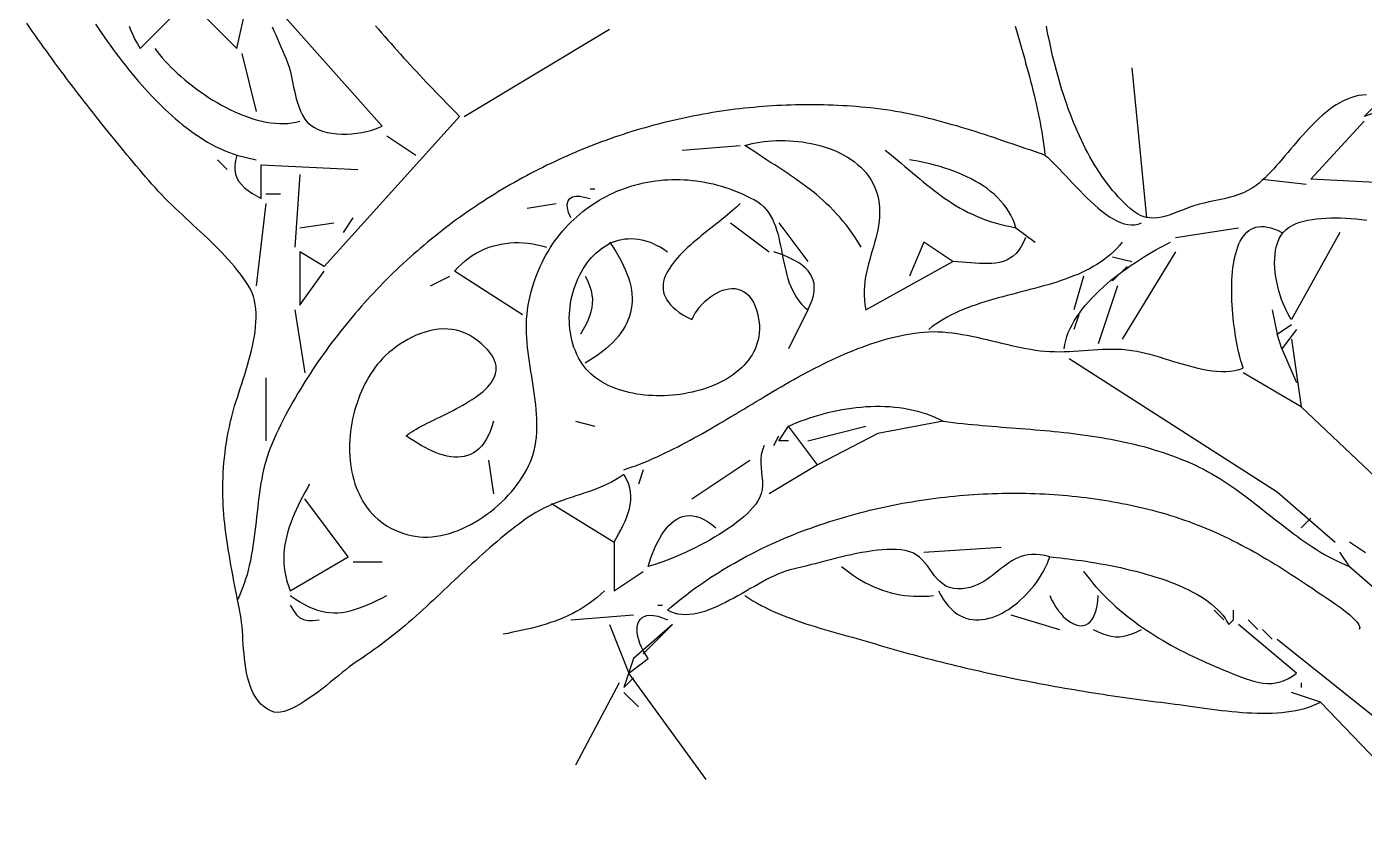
# Model space of a CAD drawing. Header units: millimetres. Extents: x 39 to 722, y 30 to 846.
# Drawn here: x 104.1 to 380.5, y 46 to 213.8 of the extents above; entities that cross this region are included whole.
import ezdxf

# ---------------------------------------------------------------- set-up
doc = ezdxf.new("R2010")
doc.units = ezdxf.units.MM
doc.layers.add('0_0_0', color=3, linetype='Continuous')

msp = doc.modelspace()

# ---------------------------------------------------------------- linework, layer by layer
at = {"layer": '0_0_0'}
for points in [[(125.26, 213.95), (125.59, 213.06), (125.98, 212.16), (126.43, 211.24), (126.95, 210.31), (127.52, 209.34), (137.52, 219.34), (147.52, 209.34), (149.52, 218.34)], [(154.78, 213.85), (155.16, 213.01), (155.53, 212.17), (155.9, 211.33), (156.26, 210.51), (156.62, 209.7), (156.97, 208.91), (157.31, 208.12), (157.65, 207.34), (158, 206.45), (158.3, 205.51), (158.56, 204.52), (158.8, 203.49), (159.03, 202.45), (159.24, 201.4), (159.47, 200.35), (159.71, 199.32), (159.98, 198.31), (160.29, 197.34), (160.65, 196.42), (161.06, 195.56), (161.55, 194.78), (162.11, 194.1), (162.77, 193.52), (163.52, 193.03), (164.34, 192.62), (165.23, 192.28), (166.17, 192.03), (167.16, 191.84), (168.17, 191.72), (169.21, 191.67), (170.25, 191.67), (171.29, 191.73), (172.31, 191.84), (173.31, 191.99), (174.27, 192.19), (175.19, 192.43), (176.04, 192.71), (176.82, 193.01), (177.52, 193.34), (153.52, 220.34)], [(212.52, 115.34), (225.52, 107.34), (226.01, 108.25), (226.48, 109.13), (226.93, 110.01), (227.36, 110.87), (227.76, 111.73), (228.11, 112.58), (228.41, 113.43), (228.65, 114.28), (228.83, 115.14), (228.93, 115.99), (228.95, 116.85), (228.88, 117.73), (228.71, 118.61), (228.43, 119.5), (228.04, 120.41), (227.52, 121.34), (226.67, 120.77), (225.8, 120.25), (224.91, 119.77), (224.02, 119.33), (223.12, 118.93), (222.22, 118.55), (221.3, 118.2), (220.38, 117.86), (219.46, 117.54), (218.53, 117.23), (217.6, 116.92), (216.67, 116.62), (215.73, 116.3), (214.8, 115.98), (213.88, 115.63), (212.95, 115.27), (212.03, 114.88), (211.11, 114.46), (210.2, 114.01), (209.3, 113.51), (208.41, 112.97), (207.52, 112.37), (206.71, 111.79), (205.91, 111.19), (205.11, 110.59), (204.32, 109.98), (203.54, 109.36), (202.77, 108.74), (202, 108.11), (201.24, 107.47), (200.49, 106.83), (199.74, 106.18), (199, 105.53), (198.26, 104.87), (197.53, 104.21), (196.8, 103.54), (196.07, 102.87), (195.34, 102.2), (194.62, 101.52), (193.9, 100.85), (193.18, 100.17), (192.46, 99.49), (191.74, 98.81), (191.02, 98.13), (190.31, 97.45), (189.58, 96.77), (188.86, 96.1), (188.14, 95.42), (187.41, 94.75), (186.68, 94.07), (185.95, 93.41), (185.21, 92.74), (184.47, 92.08), (183.73, 91.42), (182.98, 90.77), (182.22, 90.12), (181.46, 89.48), (180.69, 88.84), (179.91, 88.21), (179.13, 87.58), (178.33, 86.97), (177.53, 86.36), (176.72, 85.76), (175.9, 85.17), (175.08, 84.58), (174.24, 84.01), (173.39, 83.44), (172.52, 82.89), (171.99, 82.53), (171.39, 82.09), (170.73, 81.59), (170.03, 81.03), (169.28, 80.43), (168.49, 79.79), (167.66, 79.12), (166.81, 78.43), (165.94, 77.73), (165.05, 77.04), (164.15, 76.35), (163.25, 75.69), (162.34, 75.05), (161.45, 74.45), (160.56, 73.91), (159.7, 73.42), (158.86, 73), (158.05, 72.65), (157.27, 72.4), (156.53, 72.24), (155.85, 72.18), (155.21, 72.24), (154.63, 72.43), (153.83, 72.86), (153.12, 73.36), (152.47, 73.94), (151.9, 74.58), (151.4, 75.28), (150.96, 76.03), (150.57, 76.83), (150.24, 77.68), (149.95, 78.56), (149.71, 79.47), (149.51, 80.41), (149.34, 81.36), (149.2, 82.34), (149.08, 83.31), (148.98, 84.3), (148.9, 85.28), (148.83, 86.25), (148.77, 87.21), (148.71, 88.15), (148.64, 89.06), (148.57, 89.94), (148.48, 90.79), (148.38, 91.59), (148.25, 92.34), (148.04, 93.43), (147.84, 94.5), (147.63, 95.56), (147.43, 96.6), (147.23, 97.63), (147.03, 98.65), (146.84, 99.66), (146.65, 100.65), (146.46, 101.64), (146.29, 102.62), (146.11, 103.59), (145.95, 104.56), (145.79, 105.52), (145.63, 106.47), (145.49, 107.43), (145.36, 108.37), (145.23, 109.32), (145.11, 110.26), (145.01, 111.2), (144.91, 112.15), (144.83, 113.09), (144.76, 114.04), (144.7, 114.99), (144.66, 115.94), (144.63, 116.89), (144.61, 117.86), (144.61, 118.82), (144.62, 119.8), (144.65, 120.78), (144.7, 121.77), (144.76, 122.77), (144.84, 123.78), (144.94, 124.81), (145.06, 125.84), (145.19, 126.89), (145.35, 127.95), (145.53, 129.02), (145.73, 130.11), (145.95, 131.22), (146.19, 132.34), (146.37, 133.09), (146.57, 133.87), (146.8, 134.69), (147.05, 135.53), (147.32, 136.39), (147.61, 137.28), (147.9, 138.19), (148.2, 139.12), (148.51, 140.07), (148.82, 141.03), (149.12, 142), (149.43, 142.98), (149.72, 143.97), (150, 144.97), (150.27, 145.96), (150.52, 146.96), (150.75, 147.96), (150.95, 148.95), (151.13, 149.93), (151.28, 150.9), (151.39, 151.87), (151.46, 152.82), (151.5, 153.75), (151.49, 154.66), (151.43, 155.55), (151.32, 156.42), (151.16, 157.27), (150.94, 158.09), (150.67, 158.87), (150.33, 159.63), (149.92, 160.34), (149.39, 161.16), (148.83, 161.96), (148.25, 162.75), (147.65, 163.52), (147.03, 164.29), (146.38, 165.04), (145.72, 165.79), (145.05, 166.52), (144.35, 167.25), (143.65, 167.98), (142.93, 168.69), (142.21, 169.4), (141.47, 170.11), (140.73, 170.81), (139.99, 171.51), (139.24, 172.2), (138.49, 172.89), (137.74, 173.59), (136.99, 174.28), (136.24, 174.97), (135.5, 175.66), (134.77, 176.36), (134.04, 177.06), (133.33, 177.76), (132.62, 178.46), (131.93, 179.18), (131.25, 179.89), (130.59, 180.61), (129.95, 181.34), (129.3, 182.1), (128.65, 182.85), (128.01, 183.61), (127.36, 184.37), (126.72, 185.13), (126.08, 185.89), (125.43, 186.65), (124.79, 187.42), (124.15, 188.19), (123.52, 188.96), (122.88, 189.73), (122.25, 190.5), (121.61, 191.28), (120.98, 192.06), (120.35, 192.84), (119.72, 193.62), (119.09, 194.41), (118.47, 195.19), (117.84, 195.98), (117.22, 196.77), (116.6, 197.56), (115.98, 198.36), (115.37, 199.15), (114.75, 199.95), (114.14, 200.75), (113.53, 201.55), (112.92, 202.35), (112.32, 203.16), (111.71, 203.96), (111.11, 204.77), (110.51, 205.58), (109.91, 206.39), (109.32, 207.21), (108.73, 208.02), (108.13, 208.84), (107.55, 209.66), (106.96, 210.48), (106.38, 211.3), (105.8, 212.13), (105.22, 212.95), (104.65, 213.78), (104.07, 214.61)], [(118.27, 214.41), (118.87, 213.52), (119.47, 212.64), (120.08, 211.76), (120.7, 210.88), (121.32, 210.01), (121.95, 209.15), (122.58, 208.3), (123.22, 207.45), (123.87, 206.61), (124.52, 205.78), (125.17, 204.96), (125.83, 204.15), (126.5, 203.35), (127.17, 202.57), (127.85, 201.79), (128.53, 201.03), (129.21, 200.27), (129.9, 199.54), (130.6, 198.81), (131.29, 198.11), (132, 197.41), (132.7, 196.73), (133.41, 196.07), (134.13, 195.43), (134.85, 194.8), (135.57, 194.19), (136.29, 193.6), (137.02, 193.03), (137.76, 192.48), (138.49, 191.95), (139.23, 191.44), (139.97, 190.95), (140.71, 190.48), (141.46, 190.03), (142.21, 189.61), (142.96, 189.21), (143.72, 188.84), (144.48, 188.49), (145.23, 188.16), (146, 187.86), (146.76, 187.59), (147.52, 187.34), (147.22, 186.23), (147.07, 185.21), (147.08, 184.28), (147.23, 183.42), (147.51, 182.63), (147.92, 181.91), (148.44, 181.24), (149.07, 180.6), (149.81, 180.01), (150.63, 179.44), (151.54, 178.89), (152.52, 178.34), (152.52, 185.34), (172.52, 184.34)], [(308.4, 213.99), (308.67, 213.04), (308.94, 212.09), (309.21, 211.14), (309.48, 210.19), (309.75, 209.25), (310.02, 208.3), (310.28, 207.36), (310.55, 206.41), (310.81, 205.46), (311.07, 204.52), (311.32, 203.57), (311.57, 202.63), (311.81, 201.68), (312.05, 200.73), (312.29, 199.78), (312.51, 198.84), (312.73, 197.89), (312.94, 196.93), (313.15, 195.98), (313.34, 195.03), (313.53, 194.08), (313.7, 193.12), (313.87, 192.16), (314.02, 191.2), (314.17, 190.24), (314.3, 189.28), (314.42, 188.31), (314.52, 187.34), (313.55, 187.67), (312.58, 188), (311.61, 188.33), (310.64, 188.66), (309.68, 188.99), (308.72, 189.32), (307.76, 189.65), (306.8, 189.97), (305.85, 190.3), (304.9, 190.62), (303.95, 190.94), (303, 191.25), (302.05, 191.56), (301.1, 191.87), (300.15, 192.18), (299.19, 192.48), (298.24, 192.77), (297.29, 193.06), (296.34, 193.35), (295.38, 193.62), (294.42, 193.89), (293.46, 194.16), (292.5, 194.42), (291.53, 194.67), (290.56, 194.91), (289.59, 195.14), (288.62, 195.37), (287.63, 195.59), (286.65, 195.79), (285.66, 195.99), (284.66, 196.18), (283.66, 196.35), (282.66, 196.52), (281.64, 196.67), (280.62, 196.82), (279.6, 196.95), (278.56, 197.07), (277.52, 197.17), (276.55, 197.26), (275.58, 197.35), (274.61, 197.42), (273.63, 197.48), (272.66, 197.54), (271.69, 197.59), (270.72, 197.64), (269.75, 197.67), (268.78, 197.7), (267.81, 197.72), (266.84, 197.73), (265.88, 197.73), (264.91, 197.73), (263.94, 197.72), (262.98, 197.7), (262.02, 197.68), (261.05, 197.64), (260.09, 197.6), (259.13, 197.56), (258.17, 197.5), (257.21, 197.44), (256.25, 197.37), (255.3, 197.29), (254.34, 197.2), (253.39, 197.11), (252.44, 197.01), (251.48, 196.9), (250.53, 196.79), (249.59, 196.67), (248.64, 196.54), (247.69, 196.4), (246.75, 196.26), (245.81, 196.11), (244.87, 195.95), (243.93, 195.79), (242.99, 195.61), (242.05, 195.43), (241.12, 195.25), (240.19, 195.05), (239.26, 194.85), (238.33, 194.65), (237.4, 194.43), (236.48, 194.21), (235.56, 193.98), (234.64, 193.74), (233.72, 193.5), (232.8, 193.25), (231.89, 192.99), (230.98, 192.73), (230.07, 192.46), (229.16, 192.18), (228.26, 191.9), (227.35, 191.61), (226.46, 191.31), (225.56, 191.01), (224.66, 190.69), (223.77, 190.38), (222.88, 190.05), (221.99, 189.72), (221.11, 189.38), (220.23, 189.04), (219.35, 188.68), (218.47, 188.33), (217.6, 187.96), (216.73, 187.59), (215.86, 187.21), (215, 186.82), (214.14, 186.43), (213.28, 186.04), (212.42, 185.63), (211.57, 185.22), (210.72, 184.8), (209.88, 184.38), (209.03, 183.95), (208.2, 183.51), (207.36, 183.07), (206.53, 182.62), (205.7, 182.16), (204.87, 181.7), (204.05, 181.23), (203.23, 180.75), (202.42, 180.27), (201.61, 179.78), (200.8, 179.29), (199.99, 178.79), (199.19, 178.28), (198.4, 177.77), (197.6, 177.25), (196.81, 176.73), (196.03, 176.19), (195.25, 175.66), (194.47, 175.11), (193.7, 174.56), (192.93, 174.01), (192.16, 173.45), (191.4, 172.88), (190.65, 172.3), (189.89, 171.72), (189.15, 171.14), (188.4, 170.55), (187.66, 169.95), (186.93, 169.34), (186.2, 168.73), (185.47, 168.12), (184.75, 167.5), (184.03, 166.87), (183.32, 166.23), (182.61, 165.6), (181.91, 164.95), (181.21, 164.3), (180.51, 163.64), (179.82, 162.98), (179.14, 162.31), (178.46, 161.64), (177.78, 160.96), (177.11, 160.27), (176.45, 159.58), (175.79, 158.89), (175.14, 158.18), (174.49, 157.48), (173.84, 156.76), (173.2, 156.04), (172.57, 155.32), (171.94, 154.59), (171.32, 153.85), (170.7, 153.11), (170.08, 152.36), (169.48, 151.61), (168.88, 150.85), (168.28, 150.09), (167.69, 149.32), (167.1, 148.55), (166.52, 147.77), (165.95, 146.99), (165.38, 146.2), (164.82, 145.4), (164.26, 144.6), (163.71, 143.79), (163.17, 142.98), (162.63, 142.17), (162.09, 141.34), (161.62, 140.6), (161.13, 139.82), (160.64, 139.01), (160.13, 138.16), (159.61, 137.29), (159.1, 136.39), (158.58, 135.47), (158.07, 134.53), (157.56, 133.58), (157.06, 132.62), (156.57, 131.65), (156.1, 130.68), (155.65, 129.71), (155.21, 128.74), (154.8, 127.78), (154.42, 126.82), (154.07, 125.89), (153.75, 124.97), (153.46, 124.07), (153.21, 123.19), (153.01, 122.34), (152.81, 121.42), (152.64, 120.49), (152.47, 119.53), (152.32, 118.57), (152.19, 117.59), (152.06, 116.61), (151.93, 115.61), (151.81, 114.61), (151.7, 113.6), (151.58, 112.59), (151.47, 111.58), (151.35, 110.56), (151.23, 109.55), (151.1, 108.54), (150.96, 107.53), (150.81, 106.52), (150.65, 105.52), (150.48, 104.53), (150.29, 103.55), (150.08, 102.57), (149.85, 101.61), (149.6, 100.66), (149.32, 99.73), (149.02, 98.82), (148.69, 97.92), (148.34, 97.04), (147.95, 96.18), (147.52, 95.34)], [(176.15, 214.07), (176.79, 213.33), (177.43, 212.59), (178.07, 211.85), (178.72, 211.11), (179.37, 210.38), (180.02, 209.65), (180.67, 208.92), (181.33, 208.19), (181.98, 207.46), (182.64, 206.73), (183.31, 206.01), (183.97, 205.29), (184.64, 204.57), (185.31, 203.85), (185.98, 203.13), (186.65, 202.41), (187.33, 201.7), (188.01, 200.99), (188.69, 200.28), (189.37, 199.57), (190.06, 198.86), (190.75, 198.15), (191.44, 197.45), (192.13, 196.74), (192.83, 196.04), (193.52, 195.34), (165.52, 164.34), (160.52, 167.34), (160.52, 156.34), (165.52, 163.34)], [(194.52, 195.34), (224.52, 213.34)], [(381.03, 199.8), (380.2, 199.74), (379.38, 199.62), (378.57, 199.43), (377.78, 199.19), (377, 198.89), (376.24, 198.54), (375.48, 198.14), (374.74, 197.7), (374.01, 197.21), (373.3, 196.69), (372.59, 196.13), (371.89, 195.55), (371.2, 194.93), (370.53, 194.29), (369.86, 193.62), (369.2, 192.94), (368.54, 192.24), (367.9, 191.53), (367.26, 190.8), (366.63, 190.08), (366, 189.35), (365.38, 188.62), (364.76, 187.89), (364.15, 187.17), (363.55, 186.46), (362.94, 185.77), (362.34, 185.09), (361.75, 184.43), (361.15, 183.79), (360.56, 183.18), (359.97, 182.6), (359.38, 182.06), (358.79, 181.54), (358.2, 181.07), (357.37, 180.5), (356.49, 180), (355.57, 179.57), (354.61, 179.2), (353.62, 178.87), (352.6, 178.59), (351.58, 178.33), (350.54, 178.09), (349.51, 177.87), (348.48, 177.65), (347.47, 177.42), (346.48, 177.17), (345.52, 176.91), (344.68, 176.63), (343.83, 176.32), (342.98, 175.98), (342.12, 175.65), (341.26, 175.32), (340.4, 175.01), (339.54, 174.74), (338.68, 174.53), (337.83, 174.38), (336.97, 174.32), (336.13, 174.35), (335.29, 174.5), (334.46, 174.77), (333.64, 175.19), (332.83, 175.76), (332.17, 176.31), (331.53, 176.88), (330.9, 177.47), (330.29, 178.08), (329.68, 178.72), (329.09, 179.38), (328.52, 180.05), (327.95, 180.75), (327.4, 181.46), (326.85, 182.2), (326.32, 182.95), (325.8, 183.72), (325.3, 184.5), (324.8, 185.3), (324.32, 186.12), (323.85, 186.95), (323.39, 187.79), (322.94, 188.65), (322.5, 189.52), (322.07, 190.41), (321.65, 191.31), (321.25, 192.22), (320.85, 193.14), (320.46, 194.07), (320.09, 195.01), (319.73, 195.95), (319.37, 196.91), (319.03, 197.88), (318.7, 198.85), (318.37, 199.83), (318.06, 200.82), (317.76, 201.81), (317.46, 202.81), (317.18, 203.82), (316.9, 204.82), (316.64, 205.83), (316.38, 206.85), (316.13, 207.86), (315.9, 208.88), (315.67, 209.9), (315.45, 210.92), (315.24, 211.94), (315.03, 212.97), (314.84, 213.98)], [(130.52, 209.34), (131, 208.72), (131.5, 208.09), (132.05, 207.46), (132.63, 206.81), (133.24, 206.16), (133.88, 205.51), (134.56, 204.86), (135.26, 204.2), (135.98, 203.56), (136.74, 202.91), (137.51, 202.28), (138.31, 201.65), (139.12, 201.03), (139.96, 200.42), (140.81, 199.83), (141.67, 199.26), (142.55, 198.7), (143.45, 198.17), (144.35, 197.65), (145.26, 197.16), (146.18, 196.7), (147.1, 196.26), (148.03, 195.86), (148.96, 195.48), (149.89, 195.14), (150.82, 194.84), (151.74, 194.57), (152.67, 194.34), (153.58, 194.15), (154.49, 194), (155.4, 193.9), (156.29, 193.85), (157.16, 193.84), (158.03, 193.89), (158.88, 193.98), (159.71, 194.14), (160.52, 194.34)], [(148.52, 208.34), (151.52, 196.34)], [(332.52, 205.34), (335.52, 174.34)], [(383.52, 196.34), (380.52, 195.34), (384.52, 199.34)], [(389.52, 181.34), (369.52, 182.34), (380.52, 194.34)], [(178.52, 191.34), (184.52, 187.34)], [(239.52, 188.34), (251.52, 189.34)], [(276.52, 168.34), (275.92, 169.33), (275.31, 170.28), (274.69, 171.19), (274.06, 172.07), (273.43, 172.9), (272.78, 173.71), (272.13, 174.48), (271.46, 175.23), (270.79, 175.94), (270.11, 176.64), (269.42, 177.3), (268.72, 177.95), (268.01, 178.58), (267.29, 179.19), (266.56, 179.78), (265.82, 180.36), (265.07, 180.93), (264.31, 181.49), (263.54, 182.04), (262.76, 182.59), (261.96, 183.13), (261.16, 183.67), (260.35, 184.2), (259.52, 184.74), (258.69, 185.29), (257.84, 185.83), (256.99, 186.39), (256.12, 186.95), (255.24, 187.53), (254.34, 188.12), (253.44, 188.72), (252.52, 189.34), (253.26, 189.55), (254.02, 189.73), (254.8, 189.88), (255.61, 190.02), (256.44, 190.13), (257.29, 190.22), (258.15, 190.28), (259.02, 190.32), (259.91, 190.34), (260.81, 190.33), (261.71, 190.3), (262.62, 190.24), (263.53, 190.15), (264.44, 190.04), (265.34, 189.9), (266.24, 189.73), (267.14, 189.53), (268.02, 189.31), (268.89, 189.06), (269.75, 188.77), (270.59, 188.46), (271.41, 188.12), (272.22, 187.75), (272.99, 187.35), (273.75, 186.91), (274.47, 186.45), (275.16, 185.95), (275.82, 185.42), (276.45, 184.86), (277.03, 184.26), (277.58, 183.64), (278.09, 182.97), (278.55, 182.28), (278.96, 181.54), (279.33, 180.78), (279.64, 179.97), (279.9, 179.13), (280.11, 178.26), (280.25, 177.34), (280.34, 176.41), (280.36, 175.49), (280.33, 174.58), (280.25, 173.68), (280.13, 172.79), (279.97, 171.91), (279.78, 171.03), (279.57, 170.15), (279.33, 169.28), (279.09, 168.41), (278.83, 167.53), (278.57, 166.66), (278.32, 165.78), (278.08, 164.89), (277.85, 164), (277.65, 163.09), (277.48, 162.18), (277.33, 161.25), (277.23, 160.31), (277.18, 159.36), (277.17, 158.38), (277.22, 157.39), (277.34, 156.38), (277.52, 155.34), (295.52, 165.34), (289.52, 169.34), (286.52, 162.34)], [(281.52, 188.34), (282.38, 187.66), (283.21, 186.98), (284.03, 186.3), (284.83, 185.64), (285.61, 184.98), (286.39, 184.32), (287.15, 183.68), (287.9, 183.05), (288.65, 182.42), (289.4, 181.81), (290.14, 181.2), (290.88, 180.61), (291.62, 180.04), (292.37, 179.47), (293.12, 178.92), (293.88, 178.38), (294.64, 177.86), (295.42, 177.36), (296.21, 176.87), (297.01, 176.4), (297.84, 175.95), (298.68, 175.51), (299.54, 175.1), (300.42, 174.7), (301.33, 174.33), (302.26, 173.98), (303.22, 173.65), (304.22, 173.34), (305.24, 173.05), (306.3, 172.79), (307.39, 172.56), (308.52, 172.34), (308.24, 173.24), (307.89, 174.11), (307.49, 174.93), (307.03, 175.73), (306.52, 176.49), (305.97, 177.22), (305.37, 177.92), (304.72, 178.59), (304.04, 179.23), (303.32, 179.83), (302.57, 180.41), (301.79, 180.96), (300.98, 181.47), (300.15, 181.97), (299.29, 182.43), (298.41, 182.87), (297.52, 183.28), (296.61, 183.66), (295.69, 184.02), (294.76, 184.35), (293.83, 184.66), (292.9, 184.95), (291.96, 185.21), (291.03, 185.46), (290.11, 185.68), (289.19, 185.87), (288.29, 186.05), (287.4, 186.21), (286.52, 186.34)], [(143.52, 186.34), (145.52, 184.34)], [(147.52, 187.34), (151.52, 186.34)], [(314.52, 187.34), (315.07, 186.88), (315.64, 186.35), (316.24, 185.77), (316.86, 185.14), (317.51, 184.48), (318.17, 183.77), (318.85, 183.04), (319.55, 182.29), (320.27, 181.53), (320.99, 180.76), (321.73, 179.99), (322.48, 179.22), (323.24, 178.47), (324.01, 177.74), (324.78, 177.04), (325.56, 176.36), (326.33, 175.73), (327.11, 175.15), (327.88, 174.61), (328.66, 174.14), (329.42, 173.74), (330.19, 173.41), (330.94, 173.16), (331.68, 172.99), (332.41, 172.92), (333.13, 172.95), (333.84, 173.09), (334.52, 173.34)], [(160.52, 183.34), (159.52, 168.34)], [(200.52, 132.34), (200.2, 131.25), (199.85, 130.26), (199.45, 129.36), (199.02, 128.56), (198.56, 127.84), (198.06, 127.21), (197.53, 126.67), (196.98, 126.2), (196.4, 125.81), (195.79, 125.5), (195.16, 125.26), (194.51, 125.09), (193.84, 124.98), (193.15, 124.94), (192.45, 124.96), (191.73, 125.03), (190.99, 125.16), (190.25, 125.34), (189.49, 125.57), (188.73, 125.85), (187.96, 126.17), (187.18, 126.52), (186.41, 126.92), (185.63, 127.35), (184.85, 127.81), (184.07, 128.3), (183.29, 128.81), (182.52, 129.34), (182.85, 129.61), (183.22, 129.89), (183.64, 130.17), (184.09, 130.45), (184.58, 130.74), (185.11, 131.03), (185.66, 131.33), (186.24, 131.63), (186.85, 131.94), (187.48, 132.25), (188.13, 132.57), (188.79, 132.89), (189.46, 133.22), (190.14, 133.56), (190.83, 133.9), (191.52, 134.25), (192.21, 134.6), (192.89, 134.96), (193.57, 135.33), (194.24, 135.7), (194.9, 136.08), (195.54, 136.47), (196.16, 136.87), (196.76, 137.27), (197.33, 137.68), (197.88, 138.1), (198.39, 138.53), (198.87, 138.96), (199.31, 139.41), (199.71, 139.86), (200.07, 140.32), (200.38, 140.79), (200.64, 141.26), (200.85, 141.75), (201, 142.25), (201.09, 142.75), (201.11, 143.27), (201.08, 143.79), (200.97, 144.33), (200.79, 144.87), (200.54, 145.43), (200.21, 145.99), (199.8, 146.57), (199.3, 147.15), (198.72, 147.75), (198.05, 148.35), (197.28, 148.97), (196.42, 149.6), (195.57, 150.13), (194.71, 150.56), (193.82, 150.9), (192.92, 151.15), (192.01, 151.31), (191.08, 151.4), (190.15, 151.41), (189.21, 151.35), (188.28, 151.22), (187.34, 151.03), (186.42, 150.78), (185.5, 150.48), (184.6, 150.12), (183.71, 149.72), (182.85, 149.27), (182.01, 148.79), (181.19, 148.27), (180.4, 147.72), (179.65, 147.14), (178.94, 146.55), (178.26, 145.93), (177.63, 145.3), (177.11, 144.73), (176.6, 144.14), (176.12, 143.52), (175.65, 142.87), (175.2, 142.2), (174.77, 141.51), (174.36, 140.8), (173.97, 140.07), (173.61, 139.33), (173.26, 138.56), (172.93, 137.78), (172.63, 136.99), (172.34, 136.18), (172.08, 135.37), (171.85, 134.54), (171.63, 133.7), (171.44, 132.86), (171.28, 132.01), (171.13, 131.16), (171.02, 130.3), (170.92, 129.44), (170.86, 128.58), (170.82, 127.72), (170.8, 126.87), (170.82, 126.01), (170.85, 125.16), (170.92, 124.32), (171.02, 123.48), (171.14, 122.65), (171.29, 121.83), (171.47, 121.03), (171.68, 120.23), (171.92, 119.45), (172.19, 118.68), (172.49, 117.93), (172.82, 117.2), (173.18, 116.49), (173.57, 115.8), (174, 115.12), (174.45, 114.48), (174.95, 113.85), (175.47, 113.25), (176.03, 112.68), (176.62, 112.14), (177.24, 111.63), (177.9, 111.14), (178.6, 110.69), (179.33, 110.28), (180.09, 109.89), (180.9, 109.55), (181.73, 109.24), (182.61, 108.97), (183.52, 108.74), (184.38, 108.58), (185.24, 108.47), (186.11, 108.43), (187, 108.43), (187.88, 108.49), (188.78, 108.59), (189.67, 108.75), (190.57, 108.95), (191.46, 109.19), (192.35, 109.48), (193.24, 109.81), (194.12, 110.18), (195, 110.59), (195.86, 111.03), (196.71, 111.51), (197.55, 112.02), (198.38, 112.56), (199.19, 113.13), (199.98, 113.73), (200.75, 114.35), (201.5, 115), (202.23, 115.67), (202.93, 116.35), (203.6, 117.06), (204.25, 117.78), (204.86, 118.52), (205.45, 119.27), (206, 120.04), (206.51, 120.81), (206.99, 121.59), (207.43, 122.38), (207.82, 123.17), (208.18, 123.96), (208.49, 124.76), (208.75, 125.55), (208.97, 126.34), (209.17, 127.25), (209.32, 128.16), (209.43, 129.08), (209.5, 130.01), (209.54, 130.95), (209.54, 131.9), (209.52, 132.85), (209.46, 133.81), (209.39, 134.78), (209.29, 135.75), (209.18, 136.72), (209.05, 137.7), (208.91, 138.68), (208.76, 139.67), (208.61, 140.66), (208.45, 141.65), (208.29, 142.64), (208.14, 143.63), (207.99, 144.62), (207.85, 145.62), (207.72, 146.61), (207.61, 147.6), (207.51, 148.58), (207.44, 149.57), (207.39, 150.55), (207.36, 151.53), (207.37, 152.5), (207.4, 153.47), (207.48, 154.44), (207.59, 155.39), (207.74, 156.34), (207.92, 157.29), (208.13, 158.22), (208.36, 159.14), (208.62, 160.04), (208.89, 160.93), (209.19, 161.8), (209.51, 162.65), (209.85, 163.49), (210.21, 164.31), (210.59, 165.12), (210.98, 165.91), (211.4, 166.68), (211.84, 167.44), (212.29, 168.17), (212.76, 168.9), (213.25, 169.6), (213.76, 170.29), (214.28, 170.96), (214.82, 171.61), (215.38, 172.24), (215.95, 172.86), (216.53, 173.46), (217.13, 174.04), (217.75, 174.6), (218.37, 175.14), (219.02, 175.67), (219.67, 176.17), (220.34, 176.66), (221.02, 177.12), (221.71, 177.57), (222.41, 178), (223.12, 178.41), (223.85, 178.8), (224.58, 179.17), (225.33, 179.52), (226.08, 179.85), (226.84, 180.16), (227.62, 180.45), (228.4, 180.72), (229.18, 180.97), (229.98, 181.19), (230.78, 181.4), (231.59, 181.59), (232.4, 181.75), (233.22, 181.89), (234.05, 182.01), (234.88, 182.11), (235.72, 182.19), (236.56, 182.25), (237.4, 182.28), (238.25, 182.29), (239.1, 182.28), (239.95, 182.25), (240.81, 182.19), (241.67, 182.11), (242.52, 182.01), (243.38, 181.89), (244.24, 181.74), (245.11, 181.57), (245.97, 181.37), (246.83, 181.15), (247.69, 180.91), (248.54, 180.65), (249.4, 180.36), (250.25, 180.04), (251.1, 179.7), (251.95, 179.34), (252.8, 178.95), (253.64, 178.54), (254.48, 178.1), (255.19, 177.67), (255.84, 177.19), (256.42, 176.66), (256.94, 176.08), (257.41, 175.47), (257.82, 174.82), (258.19, 174.13), (258.52, 173.42), (258.81, 172.67), (259.07, 171.9), (259.3, 171.11), (259.51, 170.29), (259.7, 169.47), (259.88, 168.62), (260.05, 167.77), (260.22, 166.92), (260.39, 166.05), (260.56, 165.19), (260.75, 164.33), (260.95, 163.48), (261.17, 162.63), (261.42, 161.8), (261.69, 160.98), (262, 160.18), (262.35, 159.4), (262.74, 158.65), (263.18, 157.92), (263.68, 157.22), (264.23, 156.56), (264.84, 155.93), (265.52, 155.34), (266.03, 156.39), (266.42, 157.38), (266.68, 158.32), (266.83, 159.19), (266.87, 160.01), (266.81, 160.79), (266.64, 161.51), (266.38, 162.19), (266.02, 162.82), (265.58, 163.42), (265.06, 163.97), (264.46, 164.49), (263.79, 164.98), (263.05, 165.44), (262.25, 165.86), (261.39, 166.27), (260.48, 166.65), (259.53, 167), (258.52, 167.34)], [(220.52, 180.34), (221.52, 180.34)], [(359.52, 182.34), (368.52, 181.34)], [(153.52, 177.34), (151.52, 160.34)], [(153.52, 179.34), (156.52, 179.34)], [(207.52, 176.34), (213.52, 177.34)], [(216.52, 174.34), (216.07, 175.47), (215.84, 176.43), (215.81, 177.23), (215.98, 177.87), (216.33, 178.36), (216.86, 178.68), (217.55, 178.84), (218.4, 178.83), (219.39, 178.67), (220.52, 178.34)], [(251.52, 177.34), (251.17, 176.97), (250.79, 176.59), (250.36, 176.2), (249.91, 175.8), (249.43, 175.38), (248.92, 174.96), (248.39, 174.53), (247.84, 174.08), (247.27, 173.63), (246.69, 173.17), (246.09, 172.71), (245.49, 172.23), (244.88, 171.75), (244.26, 171.27), (243.65, 170.77), (243.04, 170.27), (242.43, 169.77), (241.83, 169.25), (241.25, 168.74), (240.67, 168.22), (240.11, 167.69), (239.58, 167.17), (239.06, 166.63), (238.57, 166.1), (238.1, 165.56), (237.67, 165.02), (237.27, 164.48), (236.9, 163.94), (236.58, 163.39), (236.3, 162.85), (236.06, 162.3), (235.86, 161.76), (235.72, 161.21), (235.63, 160.67), (235.6, 160.13), (235.63, 159.59), (235.71, 159.05), (235.86, 158.51), (236.08, 157.98), (236.37, 157.44), (236.73, 156.92), (237.17, 156.39), (237.68, 155.87), (238.28, 155.35), (238.95, 154.84), (239.72, 154.34), (240.58, 153.84), (241.52, 153.34), (241.86, 154.02), (242.25, 154.68), (242.69, 155.32), (243.16, 155.94), (243.67, 156.52), (244.22, 157.07), (244.79, 157.58), (245.38, 158.05), (246, 158.47), (246.63, 158.84), (247.27, 159.16), (247.92, 159.41), (248.57, 159.6), (249.21, 159.73), (249.85, 159.78), (250.48, 159.75), (251.09, 159.64), (251.69, 159.45), (252.25, 159.17), (252.79, 158.79), (253.3, 158.32), (253.77, 157.74), (254.2, 157.06), (254.58, 156.27), (254.91, 155.36), (255.19, 154.33), (255.35, 153.54), (255.45, 152.77), (255.51, 152.02), (255.51, 151.29), (255.47, 150.57), (255.39, 149.87), (255.26, 149.19), (255.08, 148.53), (254.87, 147.88), (254.61, 147.25), (254.32, 146.65), (253.99, 146.06), (253.62, 145.49), (253.22, 144.93), (252.79, 144.4), (252.32, 143.89), (251.82, 143.39), (251.29, 142.92), (250.74, 142.46), (250.16, 142.02), (249.55, 141.61), (248.92, 141.21), (248.27, 140.83), (247.59, 140.47), (246.9, 140.14), (246.19, 139.82), (245.46, 139.53), (244.71, 139.25), (243.95, 139), (243.18, 138.76), (242.4, 138.55), (241.6, 138.36), (240.8, 138.19), (239.99, 138.04), (239.17, 137.91), (238.35, 137.81), (237.53, 137.72), (236.7, 137.66), (235.87, 137.62), (235.04, 137.61), (234.22, 137.61), (233.39, 137.64), (232.58, 137.69), (231.77, 137.76), (230.96, 137.86), (230.17, 137.98), (229.38, 138.12), (228.61, 138.28), (227.84, 138.47), (227.1, 138.69), (226.37, 138.92), (225.65, 139.18), (224.96, 139.46), (224.28, 139.77), (223.62, 140.1), (222.99, 140.46), (222.38, 140.84), (221.79, 141.25), (221.24, 141.68), (220.7, 142.13), (220.2, 142.61), (219.73, 143.12), (219.29, 143.65), (218.89, 144.2), (218.51, 144.78), (218.13, 145.47), (217.78, 146.17), (217.47, 146.89), (217.19, 147.62), (216.95, 148.36), (216.75, 149.11), (216.58, 149.87), (216.44, 150.64), (216.34, 151.41), (216.27, 152.18), (216.23, 152.96), (216.22, 153.74), (216.25, 154.51), (216.3, 155.29), (216.39, 156.06), (216.5, 156.82), (216.64, 157.58), (216.81, 158.33), (217.01, 159.07), (217.23, 159.8), (217.48, 160.52), (217.76, 161.22), (218.06, 161.91), (218.39, 162.58), (218.74, 163.23), (219.11, 163.86), (219.5, 164.47), (219.92, 165.05), (220.36, 165.62), (220.82, 166.15), (221.3, 166.66), (221.8, 167.14), (222.31, 167.59), (222.85, 168.01), (223.4, 168.39), (223.98, 168.74), (224.56, 169.05), (225.17, 169.32), (225.79, 169.56), (226.42, 169.75), (227.07, 169.9), (227.73, 170.01), (228.41, 170.07), (229.09, 170.09), (229.79, 170.06), (230.5, 169.97), (231.23, 169.84), (231.96, 169.65), (232.7, 169.41), (233.45, 169.12), (234.21, 168.76), (234.97, 168.35), (235.74, 167.88), (236.52, 167.34)], [(169.52, 171.34), (171.52, 174.34)], [(375.52, 171.34), (365.52, 153.34), (365.16, 153.88), (364.8, 154.49), (364.45, 155.17), (364.11, 155.9), (363.78, 156.69), (363.46, 157.52), (363.17, 158.39), (362.9, 159.29), (362.66, 160.21), (362.46, 161.15), (362.29, 162.11), (362.15, 163.07), (362.06, 164.03), (362.02, 164.97), (362.03, 165.91), (362.1, 166.82), (362.22, 167.7), (362.4, 168.54), (362.65, 169.34), (362.97, 170.1), (363.37, 170.79), (363.84, 171.43), (364.39, 171.99), (365.03, 172.48), (365.75, 172.88), (366.48, 173.19), (367.24, 173.46), (368.05, 173.69), (368.9, 173.88), (369.78, 174.04), (370.69, 174.17), (371.64, 174.27), (372.61, 174.33), (373.61, 174.37), (374.63, 174.37), (375.66, 174.35), (376.72, 174.31), (377.79, 174.24), (378.87, 174.15), (379.96, 174.04), (381.06, 173.9)], [(160.52, 172.34), (167.52, 173.34)], [(227.52, 122.34), (228.38, 122.63), (229.24, 122.93), (230.09, 123.24), (230.95, 123.57), (231.8, 123.91), (232.66, 124.27), (233.51, 124.64), (234.37, 125.02), (235.22, 125.41), (236.07, 125.81), (236.92, 126.23), (237.77, 126.65), (238.63, 127.08), (239.48, 127.52), (240.33, 127.97), (241.18, 128.43), (242.03, 128.9), (242.88, 129.37), (243.74, 129.85), (244.59, 130.33), (245.44, 130.82), (246.29, 131.32), (247.15, 131.82), (248, 132.32), (248.85, 132.83), (249.71, 133.34), (250.56, 133.85), (251.42, 134.36), (252.27, 134.88), (253.13, 135.39), (253.99, 135.91), (254.85, 136.42), (255.71, 136.94), (256.57, 137.45), (257.43, 137.96), (258.29, 138.47), (259.15, 138.98), (260.02, 139.48), (260.88, 139.98), (261.75, 140.47), (262.62, 140.96), (263.49, 141.44), (264.36, 141.92), (265.23, 142.39), (266.11, 142.86), (266.98, 143.31), (267.86, 143.76), (268.74, 144.2), (269.62, 144.63), (270.5, 145.05), (271.38, 145.47), (272.27, 145.87), (273.16, 146.26), (274.05, 146.63), (274.94, 147), (275.83, 147.35), (276.73, 147.69), (277.63, 148.02), (278.53, 148.33), (279.43, 148.63), (280.33, 148.91), (281.24, 149.17), (282.15, 149.42), (283.06, 149.66), (283.98, 149.87), (284.9, 150.07), (285.82, 150.25), (286.74, 150.41), (287.66, 150.55), (288.59, 150.67), (289.52, 150.77), (290.48, 150.84), (291.45, 150.87), (292.42, 150.85), (293.41, 150.8), (294.4, 150.72), (295.4, 150.61), (296.41, 150.47), (297.42, 150.3), (298.43, 150.12), (299.45, 149.91), (300.47, 149.7), (301.49, 149.47), (302.52, 149.23), (303.54, 148.98), (304.56, 148.74), (305.58, 148.49), (306.6, 148.25), (307.61, 148.02), (308.62, 147.79), (309.62, 147.58), (310.62, 147.39), (311.61, 147.21), (312.59, 147.06), (313.56, 146.93), (314.52, 146.83), (315.54, 146.76), (316.54, 146.73), (317.54, 146.72), (318.54, 146.74), (319.54, 146.78), (320.53, 146.83), (321.52, 146.9), (322.51, 146.97), (323.5, 147.04), (324.49, 147.11), (325.49, 147.17), (326.48, 147.22), (327.47, 147.26), (328.47, 147.27), (329.47, 147.25), (330.48, 147.21), (331.49, 147.12), (332.5, 147), (333.52, 146.84), (334.41, 146.65), (335.31, 146.44), (336.24, 146.2), (337.18, 145.93), (338.15, 145.64), (339.12, 145.34), (340.11, 145.04), (341.1, 144.73), (342.11, 144.42), (343.12, 144.12), (344.12, 143.84), (345.13, 143.57), (346.14, 143.33), (347.14, 143.11), (348.13, 142.93), (349.12, 142.79), (350.09, 142.69), (351.05, 142.65), (351.99, 142.65), (352.91, 142.72), (353.8, 142.86), (354.68, 143.06), (355.52, 143.34), (355.37, 143.79), (355.21, 144.28), (355.05, 144.82), (354.89, 145.4), (354.73, 146.01), (354.58, 146.66), (354.43, 147.35), (354.28, 148.06), (354.14, 148.8), (354.01, 149.57), (353.88, 150.36), (353.76, 151.17), (353.65, 152), (353.54, 152.85), (353.45, 153.7), (353.37, 154.57), (353.3, 155.45), (353.24, 156.33), (353.19, 157.21), (353.16, 158.09), (353.14, 158.97), (353.14, 159.84), (353.16, 160.71), (353.19, 161.56), (353.24, 162.41), (353.31, 163.23), (353.4, 164.04), (353.51, 164.83), (353.64, 165.59), (353.79, 166.33), (353.97, 167.04), (354.17, 167.72), (354.39, 168.37), (354.64, 168.98), (354.91, 169.55), (355.22, 170.08), (355.55, 170.57), (355.9, 171.01), (356.29, 171.4), (356.71, 171.74), (357.16, 172.02), (357.64, 172.25), (358.15, 172.42), (358.7, 172.53), (359.28, 172.57), (359.89, 172.55), (360.54, 172.46), (361.23, 172.29), (361.96, 172.06), (362.72, 171.74), (363.52, 171.34)], [(249.52, 173.34), (257.52, 167.34)], [(259.52, 173.34), (265.52, 165.34)], [(308.52, 172.34), (312.52, 169.34)], [(341.52, 170.34), (354.52, 172.34)], [(206.52, 154.34), (192.52, 163.34), (193.2, 164.09), (193.91, 164.79), (194.63, 165.43), (195.39, 166.02), (196.16, 166.56), (196.96, 167.05), (197.77, 167.49), (198.61, 167.88), (199.46, 168.22), (200.33, 168.51), (201.21, 168.76), (202.1, 168.95), (203.01, 169.1), (203.93, 169.2), (204.86, 169.25), (205.8, 169.25), (206.74, 169.22), (207.69, 169.13), (208.65, 169), (209.6, 168.83), (210.56, 168.61), (211.52, 168.34)], [(224.52, 169.34), (225.2, 168.36), (225.82, 167.39), (226.39, 166.45), (226.91, 165.52), (227.37, 164.6), (227.78, 163.7), (228.14, 162.82), (228.45, 161.96), (228.7, 161.11), (228.91, 160.27), (229.06, 159.45), (229.16, 158.65), (229.2, 157.85), (229.2, 157.08), (229.15, 156.31), (229.04, 155.56), (228.88, 154.82), (228.68, 154.09), (228.42, 153.37), (228.11, 152.67), (227.75, 151.97), (227.34, 151.29), (226.88, 150.61), (226.37, 149.95), (225.81, 149.29), (225.19, 148.65), (224.53, 148.01), (223.82, 147.38), (223.06, 146.76), (222.25, 146.15), (221.39, 145.54), (220.48, 144.94), (219.52, 144.34)], [(330.52, 169.34), (329.96, 168.66), (329.37, 168.01), (328.75, 167.39), (328.1, 166.8), (327.43, 166.25), (326.74, 165.72), (326.02, 165.22), (325.29, 164.74), (324.53, 164.29), (323.75, 163.86), (322.96, 163.46), (322.15, 163.07), (321.32, 162.7), (320.47, 162.36), (319.62, 162.02), (318.75, 161.71), (317.87, 161.4), (316.97, 161.11), (316.07, 160.83), (315.16, 160.56), (314.24, 160.3), (313.32, 160.04), (312.39, 159.79), (311.45, 159.55), (310.52, 159.3), (309.58, 159.06), (308.64, 158.82), (307.7, 158.57), (306.76, 158.33), (305.82, 158.08), (304.88, 157.82), (303.95, 157.56), (303.03, 157.29), (302.11, 157.01), (301.2, 156.72), (300.3, 156.42), (299.4, 156.1), (298.52, 155.77), (297.65, 155.43), (296.79, 155.06), (295.95, 154.68), (295.12, 154.27), (294.31, 153.85), (293.51, 153.4), (292.74, 152.92), (291.98, 152.43), (291.24, 151.9), (290.52, 151.34)], [(310.52, 170.34), (310.1, 169.33), (309.63, 168.44), (309.12, 167.68), (308.56, 167.02), (307.95, 166.48), (307.31, 166.03), (306.63, 165.66), (305.92, 165.38), (305.17, 165.18), (304.39, 165.03), (303.59, 164.95), (302.76, 164.91), (301.91, 164.91), (301.04, 164.94), (300.15, 165), (299.25, 165.07), (298.33, 165.15), (297.4, 165.22), (296.47, 165.29), (295.52, 165.34)], [(318.52, 147.34), (318.64, 148.18), (318.83, 149.01), (319.07, 149.84), (319.37, 150.66), (319.73, 151.48), (320.14, 152.3), (320.6, 153.11), (321.11, 153.91), (321.66, 154.71), (322.25, 155.5), (322.88, 156.28), (323.55, 157.04), (324.25, 157.8), (324.98, 158.55), (325.73, 159.28), (326.51, 160), (327.31, 160.71), (328.12, 161.4), (328.95, 162.07), (329.8, 162.73), (330.65, 163.37), (331.51, 163.99), (332.37, 164.59), (333.23, 165.17), (334.09, 165.73), (334.94, 166.27), (335.79, 166.78), (336.62, 167.27), (337.44, 167.74), (338.25, 168.18), (339.03, 168.6), (339.79, 168.98), (340.52, 169.34)], [(328.52, 166.34), (332.52, 165.34)], [(341.52, 167.34), (330.52, 149.34)], [(331.52, 164.34), (328.52, 161.34)], [(187.52, 160.34), (191.52, 162.34)], [(219.52, 162.34), (220.03, 161.3), (220.43, 160.31), (220.72, 159.36), (220.91, 158.45), (220.99, 157.56), (220.98, 156.68), (220.88, 155.82), (220.69, 154.95), (220.41, 154.08), (220.05, 153.19), (219.61, 152.28), (219.1, 151.33), (218.52, 150.34)], [(322.52, 162.34), (320.52, 155.34)], [(329.52, 160.34), (325.52, 148.34)], [(159.52, 155.34), (161.52, 142.34)], [(265.52, 155.34), (261.52, 147.34)], [(361.52, 155.34), (362.52, 150.34), (365.52, 152.34)], [(321.52, 154.34), (320.52, 151.34)], [(365.52, 149.34), (367.52, 135.34), (355.52, 142.34)], [(366.52, 151.34), (363.52, 147.34), (362.52, 150.34)], [(363.52, 147.34), (366.52, 140.34)], [(319.52, 145.34), (362.52, 117.74), (374.52, 107.34)], [(153.52, 141.34), (153.52, 128.34)], [(367.52, 135.34), (385.52, 118.34)], [(217.52, 132.34), (221.52, 131.34)], [(261.52, 128.34), (259.52, 128.34), (261.52, 131.34)], [(265.52, 128.34), (277.52, 131.34)], [(293.52, 132.34), (294.54, 132.22), (295.55, 132.1), (296.56, 131.99), (297.56, 131.88), (298.57, 131.78), (299.58, 131.68), (300.58, 131.59), (301.58, 131.5), (302.58, 131.41), (303.58, 131.33), (304.58, 131.24), (305.57, 131.16), (306.57, 131.08), (307.56, 131), (308.56, 130.93), (309.55, 130.85), (310.54, 130.77), (311.53, 130.69), (312.51, 130.6), (313.5, 130.52), (314.49, 130.43), (315.47, 130.34), (316.45, 130.24), (317.44, 130.14), (318.42, 130.04), (319.4, 129.93), (320.38, 129.82), (321.35, 129.7), (322.33, 129.57), (323.31, 129.43), (324.28, 129.29), (325.25, 129.14), (326.23, 128.99), (327.2, 128.82), (328.17, 128.64), (329.14, 128.46), (330.11, 128.26), (331.08, 128.05), (332.05, 127.83), (333.01, 127.6), (333.98, 127.36), (334.95, 127.11), (335.91, 126.84), (336.88, 126.55), (337.84, 126.26), (338.8, 125.95), (339.76, 125.62), (340.73, 125.28), (341.69, 124.92), (342.65, 124.54), (343.61, 124.15), (344.57, 123.74), (345.52, 123.32), (346.41, 122.9), (347.29, 122.46), (348.16, 122), (349.02, 121.52), (349.86, 121.02), (350.71, 120.5), (351.54, 119.97), (352.37, 119.42), (353.19, 118.86), (354, 118.29), (354.81, 117.71), (355.61, 117.12), (356.41, 116.52), (357.21, 115.92), (358, 115.31), (358.79, 114.69), (359.58, 114.08), (360.36, 113.46), (361.15, 112.84), (361.93, 112.22), (362.72, 111.6), (363.5, 110.99), (364.29, 110.38), (365.08, 109.78), (365.87, 109.18), (366.66, 108.6), (367.46, 108.02), (368.27, 107.46), (369.07, 106.9), (369.88, 106.37), (370.7, 105.84), (371.53, 105.33), (372.36, 104.84), (373.2, 104.37), (374.04, 103.92), (374.9, 103.49), (375.76, 103.09), (376.64, 102.7), (377.52, 102.34), (375.52, 105.34)], [(256.52, 127.34), (256.13, 126.4), (255.9, 125.46), (255.8, 124.54), (255.79, 123.62), (255.85, 122.71), (255.95, 121.81), (256.05, 120.92), (256.13, 120.04), (256.14, 119.15), (256.07, 118.28), (255.88, 117.4), (255.54, 116.53), (255.19, 115.89), (254.76, 115.25), (254.25, 114.61), (253.68, 113.97), (253.04, 113.32), (252.34, 112.68), (251.58, 112.04), (250.78, 111.41), (249.94, 110.78), (249.05, 110.17), (248.14, 109.56), (247.19, 108.96), (246.23, 108.38), (245.24, 107.81), (244.24, 107.26), (243.24, 106.73), (242.23, 106.22), (241.23, 105.73), (240.24, 105.26), (239.25, 104.81), (238.29, 104.4), (237.35, 104.01), (236.45, 103.65), (235.57, 103.32), (234.74, 103.02), (233.95, 102.76), (233.21, 102.53), (232.52, 102.34), (232.8, 103.24), (233.1, 104.13), (233.42, 105), (233.76, 105.85), (234.12, 106.67), (234.51, 107.47), (234.92, 108.23), (235.35, 108.95), (235.81, 109.62), (236.29, 110.24), (236.8, 110.81), (237.32, 111.33), (237.88, 111.77), (238.46, 112.15), (239.06, 112.45), (239.69, 112.68), (240.34, 112.82), (241.02, 112.87), (241.73, 112.83), (242.46, 112.69), (243.22, 112.44), (244, 112.09), (244.82, 111.63), (245.66, 111.05), (246.52, 110.34)], [(258.52, 127.34), (259.52, 129.34)], [(199.52, 124.34), (200.52, 117.34)], [(231.52, 122.34), (230.52, 119.34)], [(241.52, 116.34), (253.52, 124.34)], [(267.52, 123.34), (257.52, 117.34)], [(162.52, 119.34), (162.03, 118.47), (161.54, 117.6), (161.07, 116.72), (160.62, 115.85), (160.18, 114.96), (159.76, 114.08), (159.36, 113.19), (158.99, 112.3), (158.65, 111.4), (158.33, 110.5), (158.05, 109.6), (157.81, 108.69), (157.6, 107.78), (157.43, 106.86), (157.31, 105.93), (157.23, 105), (157.19, 104.07), (157.21, 103.13), (157.28, 102.18), (157.41, 101.23), (157.6, 100.27), (157.84, 99.3), (158.15, 98.33), (158.52, 97.34), (170.52, 104.34), (161.52, 116.34)], [(292.52, 97.34), (293, 96.43), (293.5, 95.59), (294.02, 94.84), (294.57, 94.17), (295.13, 93.57), (295.72, 93.05), (296.32, 92.6), (296.94, 92.23), (297.57, 91.92), (298.22, 91.68), (298.87, 91.5), (299.54, 91.38), (300.21, 91.33), (300.89, 91.33), (301.57, 91.38), (302.26, 91.49), (302.95, 91.64), (303.63, 91.84), (304.32, 92.09), (305, 92.38), (305.67, 92.72), (306.34, 93.09), (307, 93.49), (307.65, 93.93), (308.29, 94.41), (308.91, 94.91), (309.52, 95.43), (310.11, 95.99), (310.68, 96.56), (311.24, 97.16), (311.77, 97.77), (312.28, 98.39), (312.76, 99.03), (313.22, 99.69), (313.64, 100.34), (314.04, 101.01), (314.41, 101.68), (314.74, 102.35), (315.04, 103.02), (315.3, 103.68), (315.52, 104.34), (314.52, 104.6), (313.57, 104.77), (312.68, 104.85), (311.85, 104.84), (311.06, 104.77), (310.31, 104.62), (309.61, 104.42), (308.94, 104.16), (308.3, 103.86), (307.68, 103.51), (307.09, 103.13), (306.51, 102.72), (305.94, 102.29), (305.38, 101.85), (304.82, 101.39), (304.26, 100.94), (303.68, 100.49), (303.1, 100.05), (302.5, 99.63), (301.88, 99.23), (301.23, 98.87), (300.56, 98.54), (299.84, 98.26), (299.09, 98.03), (298.29, 97.86), (297.44, 97.75), (296.54, 97.71), (295.62, 97.78), (294.8, 97.99), (294.07, 98.31), (293.41, 98.74), (292.8, 99.25), (292.25, 99.83), (291.73, 100.45), (291.23, 101.11), (290.74, 101.79), (290.25, 102.46), (289.73, 103.11), (289.19, 103.72), (288.6, 104.28), (287.95, 104.77), (287.23, 105.16), (286.43, 105.46), (285.63, 105.64), (284.77, 105.77), (283.87, 105.84), (282.94, 105.87), (281.96, 105.85), (280.95, 105.79), (279.92, 105.7), (278.86, 105.57), (277.78, 105.41), (276.69, 105.22), (275.59, 105.01), (274.49, 104.78), (273.39, 104.53), (272.29, 104.28), (271.2, 104.01), (270.12, 103.74), (269.06, 103.47), (268.02, 103.2), (267.01, 102.93), (266.03, 102.68), (265.09, 102.44), (264.19, 102.21), (263.33, 102.01), (262.52, 101.83), (261.78, 101.64), (261.01, 101.41), (260.24, 101.13), (259.45, 100.8), (258.64, 100.44), (257.83, 100.05), (257.01, 99.63), (256.18, 99.19), (255.34, 98.73), (254.49, 98.25), (253.64, 97.77), (252.79, 97.28), (251.93, 96.79), (251.07, 96.3), (250.21, 95.82), (249.35, 95.36), (248.49, 94.91), (247.63, 94.48), (246.78, 94.08), (245.93, 93.71), (245.09, 93.38), (244.25, 93.08), (243.43, 92.84), (242.61, 92.64), (241.8, 92.49), (241, 92.4), (240.22, 92.37), (239.45, 92.42), (238.69, 92.53), (237.95, 92.72), (237.23, 92.99), (236.52, 93.34), (237.23, 93.95), (237.95, 94.55), (238.67, 95.14), (239.4, 95.72), (240.14, 96.3), (240.88, 96.87), (241.64, 97.43), (242.4, 97.98), (243.16, 98.52), (243.94, 99.06), (244.72, 99.59), (245.51, 100.11), (246.3, 100.62), (247.1, 101.13), (247.91, 101.63), (248.72, 102.12), (249.54, 102.6), (250.37, 103.07), (251.2, 103.54), (252.04, 104), (252.88, 104.45), (253.73, 104.9), (254.59, 105.33), (255.45, 105.76), (256.31, 106.18), (257.18, 106.59), (258.06, 107), (258.94, 107.4), (259.83, 107.79), (260.72, 108.17), (261.61, 108.54), (262.51, 108.91), (263.41, 109.27), (264.32, 109.62), (265.23, 109.96), (266.15, 110.3), (267.07, 110.63), (267.99, 110.95), (268.92, 111.26), (269.85, 111.56), (270.78, 111.86), (271.72, 112.15), (272.66, 112.43), (273.6, 112.71), (274.55, 112.97), (275.5, 113.23), (276.45, 113.48), (277.4, 113.73), (278.36, 113.96), (279.32, 114.19), (280.28, 114.41), (281.24, 114.63), (282.21, 114.83), (283.18, 115.03), (284.15, 115.22), (285.12, 115.4), (286.09, 115.58), (287.06, 115.74), (288.04, 115.9), (289.01, 116.05), (289.99, 116.2), (290.97, 116.33), (291.95, 116.46), (292.93, 116.58), (293.91, 116.7), (294.89, 116.8), (295.87, 116.9), (296.85, 116.99), (297.83, 117.08), (298.82, 117.15), (299.8, 117.22), (300.78, 117.28), (301.76, 117.33), (302.74, 117.38), (303.72, 117.42), (304.7, 117.45), (305.68, 117.47), (306.66, 117.48), (307.63, 117.49), (308.61, 117.49), (309.58, 117.48), (310.56, 117.47), (311.53, 117.44), (312.5, 117.41), (313.46, 117.37), (314.43, 117.33), (315.4, 117.27), (316.36, 117.21), (317.32, 117.14), (318.27, 117.07), (319.23, 116.98), (320.18, 116.89), (321.13, 116.79), (322.08, 116.69), (323.02, 116.57), (323.97, 116.45), (324.9, 116.32), (325.84, 116.19), (326.77, 116.04), (327.7, 115.89), (328.62, 115.73), (329.54, 115.56), (330.46, 115.39), (331.37, 115.21), (332.28, 115.02), (333.19, 114.82), (334.09, 114.62), (334.99, 114.41), (335.88, 114.19), (336.76, 113.96), (337.65, 113.73), (338.52, 113.48), (339.51, 113.2), (340.49, 112.9), (341.46, 112.6), (342.42, 112.28), (343.38, 111.95), (344.32, 111.61), (345.26, 111.26), (346.2, 110.9), (347.12, 110.53), (348.04, 110.15), (348.95, 109.76), (349.86, 109.36), (350.76, 108.95), (351.66, 108.53), (352.55, 108.1), (353.43, 107.67), (354.31, 107.22), (355.19, 106.77), (356.06, 106.3), (356.93, 105.83), (357.8, 105.36), (358.66, 104.87), (359.52, 104.37), (360.37, 103.87), (361.23, 103.36), (362.08, 102.85), (362.93, 102.32), (363.77, 101.79), (364.62, 101.26), (365.46, 100.71), (366.31, 100.17), (367.15, 99.61), (367.99, 99.05), (368.84, 98.48), (369.68, 97.91), (370.52, 97.33), (371.05, 96.98), (371.77, 96.51), (372.62, 95.94), (373.58, 95.3), (374.6, 94.6), (375.63, 93.86), (376.62, 93.11), (377.55, 92.36), (378.35, 91.63), (379, 90.94), (379.43, 90.32), (379.63, 89.78), (379.52, 89.34)], [(369.52, 112.34), (367.52, 110.34)], [(225.52, 107.34), (225.52, 97.34), (231.52, 101.34)], [(289.52, 105.34), (305.52, 106.34)], [(380.78, 105.2), (379.96, 105.73), (379.14, 106.27), (378.33, 106.8), (377.52, 107.34)], [(171.52, 103.34), (177.52, 103.34)], [(272.52, 102.34), (273.34, 101.7), (274.15, 101.09), (274.97, 100.51), (275.8, 99.97), (276.64, 99.46), (277.48, 98.99), (278.34, 98.55), (279.2, 98.15), (280.07, 97.79), (280.95, 97.46), (281.85, 97.17), (282.75, 96.92), (283.67, 96.7), (284.6, 96.52), (285.54, 96.38), (286.5, 96.28), (287.47, 96.21), (288.46, 96.19), (289.46, 96.2), (290.49, 96.25), (291.52, 96.34)], [(315.52, 104.34), (316.22, 104.28), (316.96, 104.2), (317.74, 104.12), (318.55, 104.03), (319.39, 103.93), (320.27, 103.81), (321.17, 103.69), (322.1, 103.56), (323.05, 103.42), (324.02, 103.27), (325.01, 103.1), (326.01, 102.93), (327.03, 102.74), (328.06, 102.54), (329.1, 102.33), (330.15, 102.11), (331.2, 101.87), (332.26, 101.62), (333.31, 101.36), (334.36, 101.08), (335.41, 100.79), (336.45, 100.49), (337.48, 100.17), (338.5, 99.84), (339.5, 99.49), (340.49, 99.13), (341.46, 98.75), (342.41, 98.35), (343.33, 97.94), (344.23, 97.52), (345.11, 97.07), (345.95, 96.61), (346.75, 96.13), (347.53, 95.64), (348.26, 95.13), (348.96, 94.59), (349.61, 94.04), (350.22, 93.48), (350.79, 92.89), (351.3, 92.28), (351.76, 91.66), (352.17, 91.01), (352.52, 90.34), (353.52, 91.34), (353.52, 93.34)], [(377.52, 102.34), (407.52, 76.34)], [(322.52, 101.34), (323.12, 100.55), (323.73, 99.77), (324.36, 99), (325, 98.25), (325.67, 97.51), (326.34, 96.79), (327.04, 96.08), (327.75, 95.39), (328.47, 94.71), (329.21, 94.04), (329.97, 93.39), (330.73, 92.75), (331.51, 92.12), (332.3, 91.51), (333.1, 90.91), (333.91, 90.32), (334.73, 89.74), (335.56, 89.18), (336.4, 88.63), (337.25, 88.09), (338.11, 87.56), (338.97, 87.05), (339.84, 86.54), (340.72, 86.05), (341.6, 85.57), (342.49, 85.09), (343.38, 84.63), (344.28, 84.19), (345.18, 83.75), (346.08, 83.32), (346.98, 82.9), (347.89, 82.49), (348.8, 82.09), (349.71, 81.7), (350.62, 81.32), (351.52, 80.95), (352.45, 80.57), (353.37, 80.19), (354.29, 79.82), (355.2, 79.47), (356.1, 79.15), (357, 78.86), (357.9, 78.61), (358.79, 78.41), (359.67, 78.27), (360.55, 78.2), (361.42, 78.21), (362.29, 78.3), (363.15, 78.49), (364, 78.78), (364.85, 79.18), (365.69, 79.7), (366.52, 80.34), (354.52, 90.34)], [(223.52, 97.34), (222.75, 96.62), (221.96, 95.93), (221.16, 95.29), (220.34, 94.68), (219.5, 94.12), (218.65, 93.59), (217.79, 93.1), (216.92, 92.64), (216.03, 92.2), (215.13, 91.8), (214.22, 91.43), (213.29, 91.08), (212.36, 90.75), (211.41, 90.45), (210.46, 90.16), (209.5, 89.89), (208.52, 89.64), (207.54, 89.4), (206.55, 89.17), (205.56, 88.96), (204.55, 88.75), (203.54, 88.54), (202.52, 88.34)], [(158.52, 96.34), (159.53, 95.64), (160.51, 95.03), (161.46, 94.49), (162.38, 94.03), (163.27, 93.65), (164.15, 93.33), (165.02, 93.09), (165.87, 92.92), (166.71, 92.82), (167.55, 92.77), (168.39, 92.79), (169.23, 92.87), (170.08, 93), (170.93, 93.19), (171.8, 93.43), (172.68, 93.72), (173.59, 94.05), (174.51, 94.43), (175.47, 94.85), (176.45, 95.31), (177.47, 95.81), (178.52, 96.34)], [(158.52, 94.34), (159.19, 93.23), (159.84, 92.38), (160.52, 91.77), (161.28, 91.39), (162.17, 91.21), (163.23, 91.2), (164.52, 91.34)], [(234.52, 94.34), (235.52, 94.34)], [(252.52, 96.34), (253.35, 95.8), (254.18, 95.28), (255.04, 94.79), (255.9, 94.31), (256.78, 93.86), (257.67, 93.42), (258.57, 93.01), (259.48, 92.61), (260.4, 92.23), (261.33, 91.86), (262.26, 91.51), (263.2, 91.17), (264.15, 90.84), (265.1, 90.52), (266.06, 90.22), (267.02, 89.92), (267.99, 89.63), (268.95, 89.34), (269.92, 89.06), (270.88, 88.79), (271.85, 88.52), (272.81, 88.25), (273.78, 87.98), (274.74, 87.72), (275.69, 87.45), (276.64, 87.18), (277.59, 86.9), (278.52, 86.62), (279.49, 86.34), (280.46, 86.05), (281.43, 85.77), (282.4, 85.49), (283.37, 85.21), (284.34, 84.94), (285.31, 84.67), (286.28, 84.4), (287.25, 84.14), (288.22, 83.88), (289.19, 83.62), (290.17, 83.37), (291.14, 83.12), (292.12, 82.87), (293.09, 82.63), (294.07, 82.38), (295.04, 82.14), (296.02, 81.91), (297, 81.67), (297.97, 81.44), (298.95, 81.22), (299.93, 80.99), (300.91, 80.77), (301.89, 80.55), (302.87, 80.33), (303.85, 80.12), (304.83, 79.91), (305.81, 79.7), (306.79, 79.5), (307.78, 79.29), (308.76, 79.1), (309.74, 78.9), (310.73, 78.7), (311.71, 78.51), (312.7, 78.32), (313.69, 78.14), (314.67, 77.95), (315.66, 77.77), (316.65, 77.59), (317.64, 77.42), (318.63, 77.24), (319.62, 77.07), (320.61, 76.91), (321.6, 76.74), (322.59, 76.58), (323.58, 76.41), (324.57, 76.26), (325.56, 76.1), (326.56, 75.95), (327.55, 75.8), (328.55, 75.65), (329.54, 75.5), (330.54, 75.36), (331.53, 75.21), (332.53, 75.07), (333.53, 74.94), (334.52, 74.8), (335.52, 74.67), (336.52, 74.54), (337.52, 74.41), (338.52, 74.29), (339.52, 74.16), (340.52, 74.04), (341.38, 73.93), (342.26, 73.82), (343.17, 73.69), (344.1, 73.56), (345.05, 73.43), (346.02, 73.29), (347.01, 73.15), (348.01, 73.02), (349.03, 72.88), (350.05, 72.75), (351.09, 72.63), (352.13, 72.51), (353.18, 72.4), (354.23, 72.31), (355.28, 72.22), (356.33, 72.15), (357.38, 72.1), (358.43, 72.06), (359.47, 72.04), (360.5, 72.05), (361.52, 72.07), (362.53, 72.12), (363.52, 72.2), (364.5, 72.31), (365.46, 72.44), (366.4, 72.61), (367.32, 72.8), (368.22, 73.04), (369.09, 73.3), (369.93, 73.61), (370.74, 73.96), (371.52, 74.34), (365.52, 76.34)], [(315.52, 96.34), (315.92, 95.49), (316.35, 94.69), (316.8, 93.94), (317.29, 93.25), (317.79, 92.61), (318.31, 92.05), (318.84, 91.54), (319.38, 91.11), (319.93, 90.75), (320.47, 90.47), (321.01, 90.27), (321.54, 90.15), (322.05, 90.11), (322.54, 90.17), (323.02, 90.32), (323.46, 90.56), (323.88, 90.9), (324.25, 91.35), (324.59, 91.9), (324.88, 92.56), (325.13, 93.33), (325.32, 94.21), (325.45, 95.22), (325.52, 96.34)], [(216.52, 91.34), (229.52, 92.34)], [(244.52, 58.34), (228.52, 80.34), (232.52, 83.34), (232.01, 84.11), (231.55, 84.88), (231.16, 85.66), (230.83, 86.43), (230.57, 87.19), (230.38, 87.92), (230.26, 88.63), (230.22, 89.29), (230.25, 89.91), (230.37, 90.48), (230.56, 90.98), (230.85, 91.41), (231.22, 91.77), (231.68, 92.03), (232.24, 92.2), (232.89, 92.27), (233.65, 92.23), (234.5, 92.06), (235.46, 91.77), (236.52, 91.34)], [(307.52, 92.34), (317.52, 89.34)], [(349.52, 93.34), (351.52, 91.34)], [(356.52, 91.34), (358.52, 89.34)], [(224.52, 90.34), (228.52, 80.34)], [(237.52, 90.34), (229.52, 83.34)], [(237.52, 90.34), (231.52, 84.34)], [(324.52, 89.34), (325.54, 88.84), (326.49, 88.43), (327.39, 88.13), (328.26, 87.93), (329.1, 87.83), (329.94, 87.83), (330.79, 87.93), (331.66, 88.13), (332.56, 88.43), (333.51, 88.84), (334.52, 89.34)], [(359.52, 89.34), (361.52, 87.34)], [(362.52, 87.34), (388.52, 66.63), (396.52, 58.34)], [(229.52, 83.34), (227.52, 77.34), (229.52, 79.34)], [(226.52, 78.34), (217.52, 61.34)], [(367.52, 78.34), (367.52, 77.34)], [(227.52, 76.34), (230.52, 73.34)], [(371.52, 74.34), (391.69, 53.35), (402.52, 46.01), (421.52, 57.34)]]:
    msp.add_lwpolyline(points, dxfattribs=at)
msp.add_lwpolyline([(293.52, 132.34), (279.98, 129.8), (267.52, 123.34), (261.52, 131.34), (262.38, 131.71), (263.24, 132.07), (264.13, 132.41), (265.02, 132.73), (265.94, 133.05), (266.86, 133.34), (267.79, 133.62), (268.74, 133.89), (269.69, 134.13), (270.66, 134.36), (271.63, 134.57), (272.6, 134.75), (273.58, 134.92), (274.57, 135.07), (275.55, 135.19), (276.54, 135.29), (277.53, 135.37), (278.53, 135.42), (279.51, 135.45), (280.5, 135.45), (281.49, 135.42), (282.47, 135.37), (283.44, 135.29), (284.41, 135.18), (285.37, 135.04), (286.32, 134.87), (287.27, 134.67), (288.2, 134.44), (289.12, 134.18), (290.03, 133.88), (290.93, 133.55), (291.81, 133.18), (292.67, 132.78)], close=True, dxfattribs=at)

doc.saveas('drawing.dxf')
